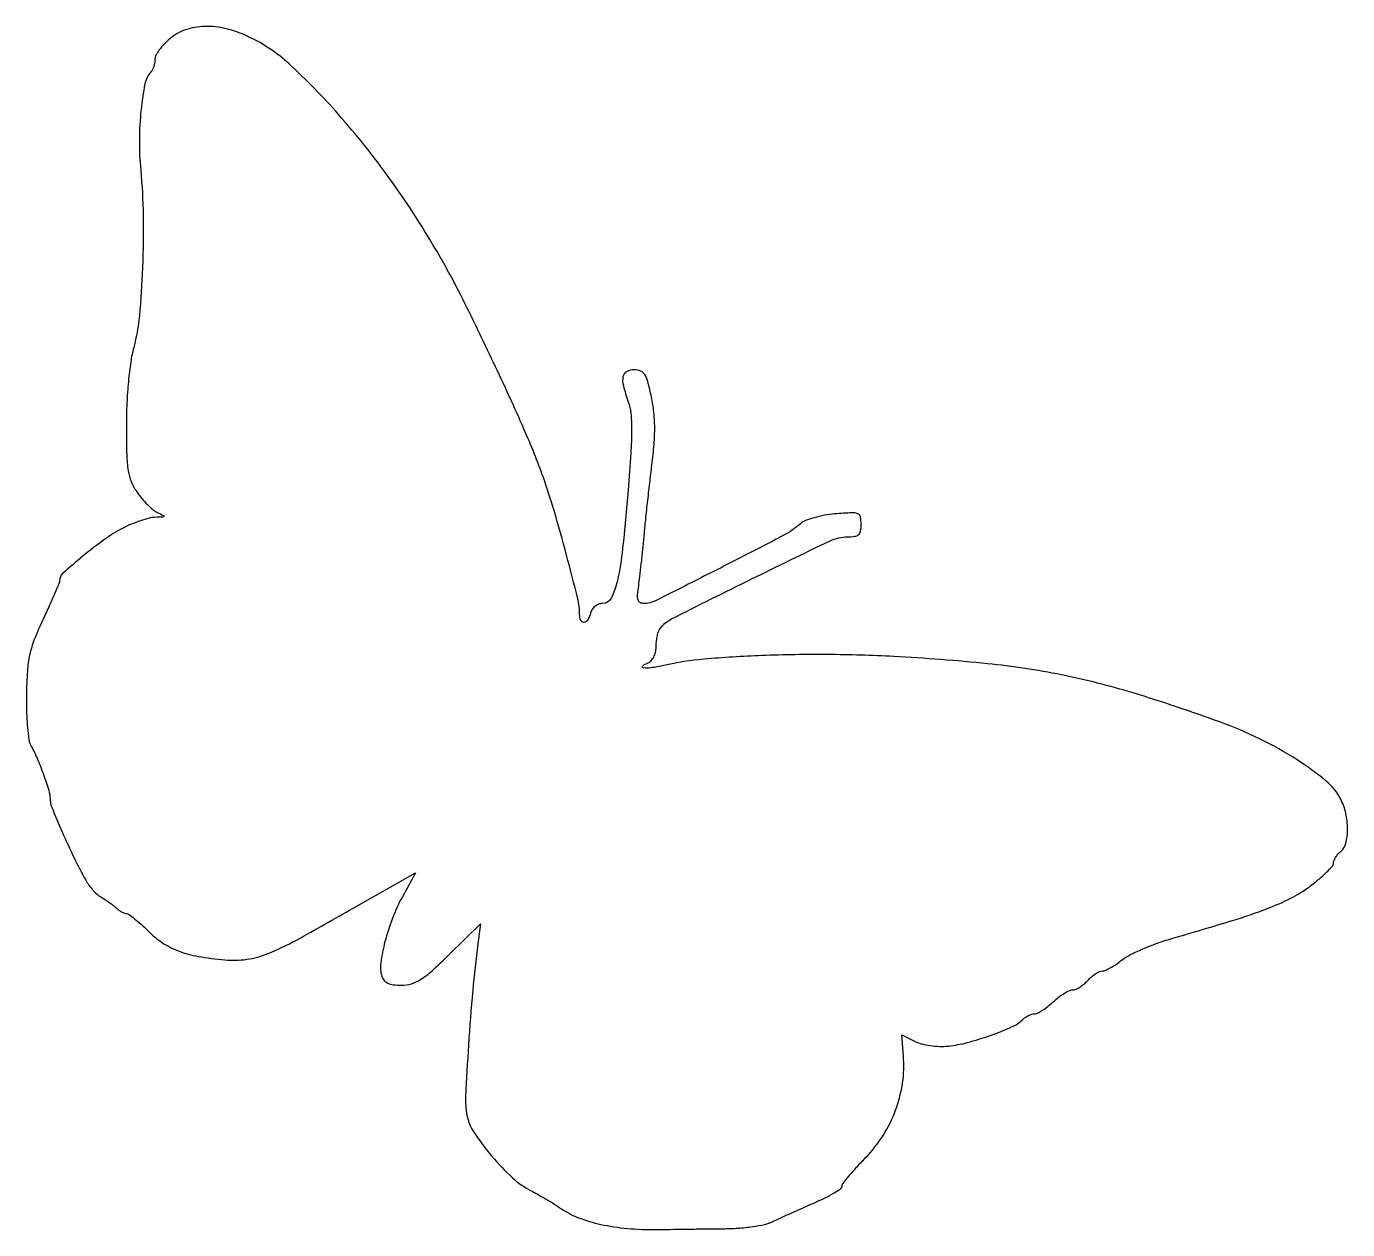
# Model space of a CAD drawing. Extents: x 0 to 277, y 1 to 253.
import ezdxf

# ---------------------------------------------------------------- set-up
doc = ezdxf.new("R2010")
doc.units = 0

msp = doc.modelspace()

# ---------------------------------------------------------------- linework, layer by layer
msp.add_lwpolyline([(30.076725, 250.411106, 0.02974), (28.8992, 249.294235, 0.032837), (27.903788, 248.080063, 0.034827), (27.204367, 246.942955, 0.121039), (27, 246.111106, -0.043511), (26.936804, 245.386275, -0.034594), (26.747654, 244.623575, -0.035691), (26.470469, 243.936796, -0.070166), (26.14095, 243.45, 0.136014), (24.882302, 240.939918, 0.022689), (24.073546, 235.554353, 0.02449), (23.726621, 229.220247, 0.024639), (24.00206, 222.895499, -0.019551), (24.517189, 213.310631, -0.013432), (24.383643, 202.424927, -0.013083), (23.722862, 192.319241, -0.042294), (22.54593, 185.70121, 0.028493), (21.911516, 182.627871, 0.013207), (21.422584, 178.579245, 0.012305), (21.105617, 174.003526, 0.011139), (21, 169.26309, 0.006187), (21.075497, 163.161804, 0.033708), (21.379285, 159.874031, 0.059035), (22.036315, 157.56711, 0.051379), (23.237128, 155.358885, 0.024524), (24.241432, 154.037156, 0.021822), (25.408381, 152.76539, 0.02241), (26.55976, 151.714283, 0.060643), (27.487128, 151.114685, -0.005767), (28.759621, 150.477324, -0.402722), (28.830076, 150.271104, -0.279971), (28.611916, 150.125556, -0.004107), (27, 150.070458, 0.056635), (25.746668, 149.894979, 0.01866), (23.960729, 149.362867, 0.018315), (22.007636, 148.619875, 0.019764), (20.164185, 147.752778, 0.036497), (16.437453, 145.456881, 0.01656), (11.902463, 141.950129, 0.009267), (7.640466, 138.287734, 0.213766), (7, 136.858136, -0.097519), (6.89379, 136.318754, -0.002852), (5.99703, 134.165078, -0.005627), (4.893914, 131.637481, -0.003838), (3.585634, 128.788157, 0.014815), (1.707745, 124.449592, 0.04054), (0.728153, 121.258279, 0.038596), (0.251013, 117.863489, 0.012417), (0.059463, 112.778337, 0.010794), (0.089889, 109.30851, 0.013532), (0.274529, 106.096276, 0.011726), (0.562967, 103.434209, 0.095609), (0.948604, 102.278337, -0.026798), (2.271086, 99.602856, -0.014354), (3.627546, 96.174773, -0.012171), (4.733811, 92.877845, -0.07499), (5, 91.112988, 0.097674), (5.354715, 89.314504, 0.005665), (7.552236, 84.128333, 0.009442), (10.061101, 78.672371, 0.014001), (12.481069, 74, 0.032018), (13.141428, 72.96953, 0.025112), (13.980518, 71.940625, 0.025724), (14.86165, 71.060168, 0.055172), (15.640772, 70.5, -0.016636), (16.419553, 70.026391, -0.010585), (17.294775, 69.426562, -0.010632), (18.129391, 68.80092, -0.019357), (18.779197, 68.25, 0.029435), (19.367055, 67.771614, 0.029711), (20.005258, 67.367187, 0.031113), (20.601305, 67.084233, 0.095542), (21.038095, 67, -0.157902), (21.559358, 66.831174, -0.012382), (22.735575, 65.934783, -0.015895), (24.10534, 64.762781, -0.011466), (25.559605, 63.373728, 0.049251), (28.600209, 60.879624, 0.056863), (31.932356, 59.166196, 0.046829), (36.072197, 58.030443, 0.021132), (41.658549, 57.289234, 0.058857), (46.223257, 57.416735, 0.059462), (50.616024, 58.605497, 0.029709), (56.658033, 61.468224, 0.004313), (68.537508, 68.120887), (81.575016, 75.570515), (78.847745, 70.535147, 0.032332), (76.776041, 66.038654, 0.028456), (75.198794, 61.118353, 0.028137), (74.306286, 56.647879, 0.112503), (74.537016, 53.883374, 0.099856), (75.020009, 53.012523, 0.108664), (75.790582, 52.428091, 0.078241), (76.946268, 52.100471, 0.030028), (78.617738, 52, 0.071077), (80.728646, 52.301598, 0.071099), (82.670401, 53.18225, 0.042089), (85.002961, 54.962385, 0.009276), (88.674508, 58.414159), (95.248316, 64.828318), (94.690106, 60.664159, 0.010558), (93.586737, 50.866318, 0.006731), (92.698029, 39.431507, 0.004426), (92.103627, 28.684093, 0.058547), (92.383307, 24.727078, 0.100483), (93.869491, 21.088973, 0.028596), (97.560083, 16.186439, 0.029524), (101.907143, 11.626406, 0.070758), (105.730012, 8.960251, -0.012291), (107.070521, 8.241284, -0.004991), (108.861316, 7.199574, -0.004935), (110.765718, 6.040582, -0.006263), (112.5, 4.931155, 0.059697), (116.259763, 3.057242, 0.035755), (121.074546, 1.716181, 0.031624), (126.71928, 0.938332, 0.023628), (133, 0.772078, -0.00137), (135.636805, 0.819658, -0.000622), (139.0875, 0.86817, -0.000616), (142.726504, 0.910316, -0.000845), (146, 0.93866, 0.015537), (149.2143, 1.060986, 0.018311), (152.24219, 1.382313, 0.019563), (154.80855, 1.8532, 0.057644), (156.5, 2.44345, -0.005053), (158.039283, 3.169625, -0.001682), (160.307813, 4.202703, -0.001674), (162.828585, 5.330281, -0.001907), (165.25, 6.392668, 0.012681), (167.453403, 7.416569, 0.019166), (169.310937, 8.428189, 0.014423), (170.747599, 9.34068, 0.248984), (171, 9.81612, -0.165231), (171.192374, 10.382365, -0.007936), (172.451045, 11.968229, -0.012258), (174.047133, 13.820426, -0.00846), (175.939727, 15.841029, 0.051894), (179.604777, 20.50608, 0.051904), (182.230437, 25.825514, 0.052625), (183.677106, 31.499561, 0.056519), (183.857558, 37.213192), (183.5, 41.599003), (186.297462, 40.202583, 0.052033), (187.705424, 39.674204, 0.029701), (189.489308, 39.320645, 0.028453), (191.423661, 39.166759, 0.03151), (193.297462, 39.242695, 0.039335), (197.251393, 39.970899, 0.02004), (202.079741, 41.468901, 0.018206), (206.539379, 43.236287, 0.086188), (208.821429, 44.75, -0.03957), (209.414774, 45.228374, -0.034367), (210.103894, 45.632812, -0.035896), (210.781875, 45.911703, -0.079792), (211.331647, 46, 0.119881), (211.956792, 46.152072, 0.023643), (212.96322, 46.734375, 0.023822), (214.09716, 47.54294, 0.020152), (215.216574, 48.5, -0.023409), (216.3507, 49.456927, -0.026214), (217.528639, 50.265625, -0.026822), (218.592585, 50.840775, -0.11094), (219.301368, 51, 0.103225), (219.959991, 51.137437, 0.036854), (220.813787, 51.5875, 0.034675), (221.704908, 52.234659, 0.034463), (222.5, 53, -0.031628), (223.286179, 53.765386, -0.033159), (224.150854, 54.4125, -0.03517), (224.967417, 54.864829, -0.109321), (225.578262, 55, 0.105478), (226.244596, 55.142149, 0.02274), (227.304341, 55.674917, 0.022779), (228.498025, 56.418074, 0.020027), (229.673275, 57.297589, -0.055041), (231.281397, 58.334098, -0.015141), (234.019649, 59.597489, -0.015108), (237.22994, 60.849257, -0.01525), (240.5, 61.900637, 0.003883), (252.859969, 65.566766, 0.016689), (260.122411, 68.050176, 0.027855), (265.068022, 70.250194, 0.041787), (269.074335, 72.74956, 0.01412), (270.961138, 74.242978, 0.019752), (272.553086, 75.688643, 0.016502), (273.756708, 76.952429, 0.184041), (274, 77.59101, -0.097969), (274.105804, 78.125817, -0.041597), (274.440625, 78.778842, -0.039071), (274.926058, 79.43765, -0.04126), (275.5, 80, 0.161782), (276.5949, 81.756963, 0.059179), (276.944908, 84.702199, 0.054825), (276.5796, 88.025767, 0.064649), (275.50071, 90.998628, 0.10098), (272.395064, 94.850688, 0.030664), (266.302382, 99.289978, 0.028925), (258.601559, 103.602954, 0.025874), (250.166748, 107.178786, 0.013107), (231.989489, 113.263549, 0.024668), (216.985819, 117.054403, 0.024252), (201.513589, 119.387467, 0.012209), (181.822028, 120.901818, 0.011293), (167.97984, 121.313766, 0.011472), (154.205922, 121.096449, 0.011899), (142.057053, 120.33595, 0.033688), (133.666107, 119.036314, -0.017144), (130.929758, 118.519331, -0.07924), (129.323908, 118.52849, -0.651803), (129.218939, 118.936755, -0.075333), (130.356872, 119.58345, 0.114898), (131.005061, 120.022349, 0.06958), (131.536806, 120.786628, 0.061787), (131.890984, 121.770585, 0.054129), (132.015313, 122.856989, -0.02451), (132.075244, 123.949456, -0.023507), (132.241942, 125.046353, -0.024195), (132.481128, 125.998148, -0.07384), (132.765313, 126.598682, -0.129448), (135.252471, 128.797417, -0.002149), (151.902334, 137.091468, -0.002402), (168.497963, 145.170812, -0.112536), (172.135425, 146, 0.033531), (173.674582, 146.103335, 0.153051), (174.477062, 146.478989, 0.166996), (174.882622, 147.22438, 0.041864), (175, 148.62383, 0.05352), (174.833402, 150.175778, 0.250107), (174.270769, 150.838317, 0.108081), (173.058501, 151.035541, 0.007172), (169.515497, 150.792843, 0.023509), (167.282855, 150.501526, 0.024596), (165.121406, 150.004687, 0.025304), (163.306388, 149.391666, 0.089579), (162.265497, 148.746309, -0.062915), (158.802536, 146.336192, -0.002718), (145.624788, 139.527274, -0.001661), (131.900016, 132.587309, -0.116735), (129.418734, 132, -0.135846), (128.669267, 132.207452, -0.191852), (128.253702, 132.752266, -0.088239), (128.151755, 133.805395, -0.0163), (128.370693, 135.75, 0.006488), (128.620263, 137.633508, 0.002363), (128.92655, 140.307813, 0.002343), (129.234077, 143.236541, 0.002797), (129.495561, 146, -0.00355), (129.793163, 149.095428, -0.00166), (130.220355, 153.100252, -0.001644), (130.696161, 157.297647, -0.002304), (131.150755, 161.043411, 0.011452), (131.601082, 165.422463, 0.021789), (131.728525, 168.960819, 0.02529), (131.544862, 172.116268, 0.024), (131.042888, 175.293411, 0.011147), (130.289868, 178.553715, 0.078974), (129.649026, 180.040759, 0.161815), (128.780563, 180.750879, 0.091397), (127.429102, 181, 0.122105), (125.846112, 180.607566, 0.22956), (125.083747, 179.569568, 0.111017), (125.158627, 177.648104, 0.021727), (126.199435, 174.325017, -0.063279), (126.734798, 171.937513, -0.024257), (126.890502, 168.53224, -0.01554), (126.722435, 163.574768, -0.004226), (126.147215, 155.754019, -0.005605), (125.001957, 143.485514, -0.029414), (123.902528, 136.804561, -0.059502), (122.597127, 133.123326, -0.285162), (120.787665, 132, 0.089109), (119.97304, 131.853657, 0.080083), (119.226103, 131.430616, 0.078723), (118.639596, 130.786378, 0.081587), (118.289749, 130, -0.066725), (117.702046, 128.566302, -0.244531), (116.900984, 128.054128, -0.338418), (116.236883, 128.473659, -0.088917), (116, 129.795173, 0.061038), (115.604368, 133.023994, 0.003967), (113.248456, 142.182364, 0.006397), (110.650233, 151.479563, 0.014504), (108.393239, 158.422291, 0.018056), (104.404797, 168.424735, 0.006317), (97.974947, 182.512794, 0.006379), (91.143361, 196.527691, 0.016447), (85.753555, 206.412248, 0.022822), (76.151372, 221.140929, 0.024741), (65.485436, 234.525318, 0.026207), (55.094013, 245.141101, 0.076214), (46.596525, 250.849624, 0.049833), (41.891134, 252.513153, 0.066793), (37.396784, 252.995208, 0.075486), (33.382192, 252.276177, 0.093167)], format="xyb", close=True)

doc.saveas('drawing.dxf')
